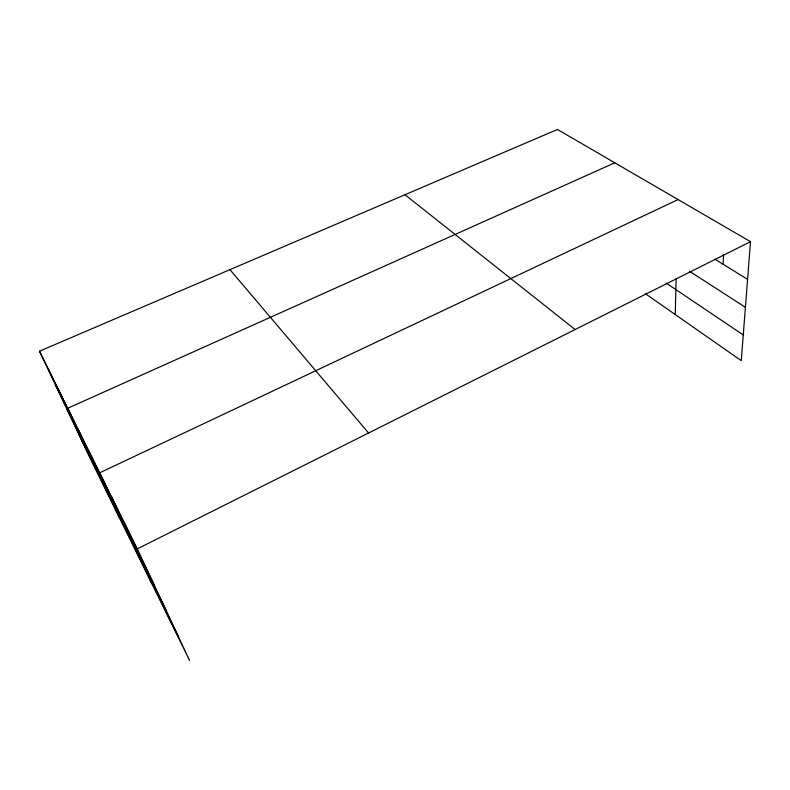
<?xml version="1.0" encoding="UTF-8"?>
<svg xmlns="http://www.w3.org/2000/svg" width="790" height="790" viewBox="0 0 790 790"><rect width="100%" height="100%" fill="white"/><g stroke="black" fill="none" stroke-linecap="round" stroke-linejoin="round"><path stroke-width="1.19" d="M675.252 314.568L676.131 278.663M723.038 264.206L723.601 254.597M39.5 351.185L137.292 548.872L189.639 660.539L89.823 457.598L39.5 351.185L557.444 129.461L750.5 241.671L741.277 360.655L645.312 293.673M137.292 548.872L750.5 241.671M678.067 199.574L99.668 472.815L151.759 583.524M614.788 162.799L67.733 408.252L119.093 517.114M714.881 259.169L747.577 279.374M689.492 271.237L745.414 307.33M666.049 282.998L743.271 334.94M404.984 194.725L575.11 329.539M229.959 269.657L368.575 433.009M55.419 384.849L154.109 584.728M67.229 409.832L166.433 611.025M78.921 434.549L178.5 636.77M77.825 428.664L94.257 463.523M57.848 388.265L74.033 422.551M48.447 369.266L64.504 403.246M124.03 522.062L140.798 557.789M111.509 496.752L128.217 532.302M88.46 450.152L105.001 485.267"/></g></svg>
